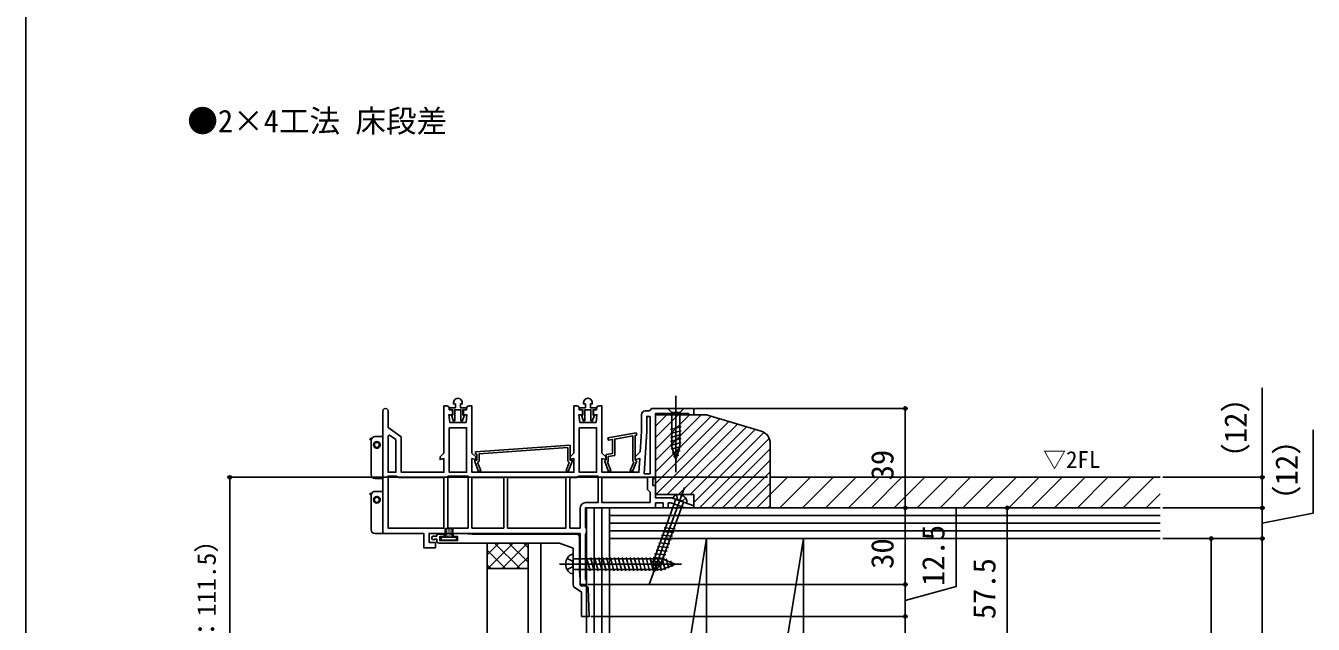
# Model space of a CAD drawing. Units: millimetres, scale not verified. Extents: x -525 to 525, y -782 to 778.
# Drawn here: x -525 to -20, y -237 to -2 of the extents above; entities that cross this region are included whole.
import ezdxf
from ezdxf.enums import TextEntityAlignment as Align

# ---------------------------------------------------------------- set-up
doc = ezdxf.new("R2010")
doc.units = ezdxf.units.MM
doc.header["$LTSCALE"] = 4
for name, color, linetype in [('0-1_USER1', 3, 'Continuous'), ('0-2_YKK_11', 7, 'Continuous'), ('0-4_YKK_13', 4, 'Continuous'), ('0-5_YKK_D', 6, 'Continuous'), ('0-6_YKK_ZWAK', 7, 'Continuous'), ('0-7_YSS_K', 3, 'Continuous')]:
    doc.layers.add(name, color=color, linetype=linetype)
doc.styles.add('ＭＳ ゴシック', font='')
doc.styles.get('ＭＳ ゴシック').set_extended_font_data('MS Gothic')

msp = doc.modelspace()

# ---------------------------------------------------------------- linework, layer by layer
at = {"layer": '0-2_YKK_11'}
msp.add_line((-315.971, -205.1), (-362.8, -205.1), dxfattribs=at)
for points in [[(-382.9, -153.35), (-382.9, -159.8), (-377.7, -163.441), (-377.7, -177.3), (-361, -177.3), (-361, -171.959), (-362.5, -172.361), (-362.5, -171.3), (-361, -169.8), (-361, -151.3), (-359.9, -151.3)], [(-357.202, -150), (-357.202, -150.5), (-356.502, -150.5), (-356.502, -152), (-358.752, -152), (-358.752, -152.8), (-357.502, -152.8), (-357.502, -154.9), (-358.036, -154.9), (-357.2, -157.239), (-356.702, -157.153)], [(-356.702, -157.153), (-356.702, -152.8), (-354.302, -152.8), (-354.302, -157.153), (-353.805, -157.239), (-352.968, -154.9), (-353.502, -154.9), (-353.502, -152.8), (-352.252, -152.8), (-352.252, -152), (-354.502, -152), (-354.502, -150.5), (-353.802, -150.5), (-353.802, -150)], [(-351.1, -151.3), (-350, -151.3), (-350, -169.8), (-348.5, -171.3), (-348.5, -172.361), (-350, -171.959), (-350, -177.3), (-310, -177.3), (-310, -171.959), (-311.5, -172.361), (-311.5, -171.3), (-310, -169.8), (-310, -151.3), (-308.9, -151.3)], [(-306.202, -150), (-306.202, -150.5), (-305.502, -150.5), (-305.502, -152), (-307.752, -152), (-307.752, -152.8), (-306.502, -152.8), (-306.502, -154.9), (-307.036, -154.9), (-306.2, -157.239), (-305.702, -157.153)], [(-305.702, -157.153), (-305.702, -152.8), (-303.302, -152.8), (-303.302, -157.153), (-302.805, -157.239), (-301.968, -154.9), (-302.502, -154.9), (-302.502, -152.8), (-301.252, -152.8), (-301.252, -152), (-303.502, -152), (-303.502, -150.5), (-302.802, -150.5), (-302.802, -150)], [(-300.1, -151.3), (-299, -151.3), (-299, -169.8), (-297.5, -171.3), (-297.5, -172.361), (-299, -171.959), (-299, -177.3), (-284.5, -177.3), (-284.16, -171.868), (-286, -172.361), (-286, -171.3), (-284, -169.3), (-283.5, -161.3), (-283.5, -154.8)], [(-307.5, -201.3), (-366.8, -201.3), (-366.8, -204.8), (-364.3, -204.8), (-364.3, -206.9), (-368.9, -206.9), (-368.9, -201.3), (-385, -201.3), (-385, -153.35)], [(-358.9, -152.3), (-358.9, -152.8), (-357.65, -152.8), (-357.65, -154.8), (-359, -154.8), (-358.7, -157.8), (-352.3, -157.8), (-352, -154.8), (-353.35, -154.8), (-353.35, -152.8), (-352.1, -152.8), (-352.1, -152.3)], [(-307.9, -152.3), (-307.9, -152.8), (-306.65, -152.8), (-306.65, -154.8), (-308, -154.8), (-307.7, -157.8), (-301.3, -157.8), (-301, -154.8), (-302.35, -154.8), (-302.35, -152.8), (-301.1, -152.8), (-301.1, -152.3)], [(-282, -153.3), (-280.5, -153.3), (-280, -152.8), (-279.5, -152.3), (-263, -152.3), (-263, -154.8), (-264.504, -154.8), (-264.8, -154.55), (-265.096, -154.3), (-278, -154.3), (-278, -179.8), (-279, -179.8), (-279, -182.5), (-278, -182.5), (-278, -187.3), (-271.654, -187.3), (-262.942, -190.471), (-263.088, -191.3), (-266.512, -191.3), (-272.007, -189.3), (-273, -189.3), (-273, -191.3), (-275, -191.3), (-275, -189.3), (-278, -189.3), (-278, -191.3), (-305.5, -191.3), (-305.5, -198.834), (-305.25, -199.267), (-305, -199.7), (-305, -200.8), (-305.25, -201.233), (-305.5, -201.666), (-305.5, -219.134), (-305.25, -219.567), (-305, -220), (-305, -221.3), (-307.5, -221.3), (-307.5, -201.3)], [(-305.3, -189.2), (-300.5, -189.2), (-300.5, -178.8), (-308.073, -178.8), (-308.532, -179.1), (-308.99, -179.4), (-311.6, -179.4)], [(-311.6, -179.4), (-311.6, -199.2), (-307.6, -199.2), (-307.6, -191.5)], [(-365.05, -202.3), (-363.8, -202.3), (-363.8, -201.6), (-360.9, -201.6), (-360.9, -202.5), (-362.6, -202.5), (-362.6, -204.1), (-355.6, -204.1), (-355.6, -202.5), (-357.3, -202.5), (-357.3, -201.3), (-353.3, -201.3), (-349.871, -201.6), (-308.8, -201.6)], [(-363.8, -204.1), (-363.8, -203.5), (-364.315, -203.5), (-364.525, -203.586)], [(-310.3, -221.469), (-310.3, -207.1), (-315.629, -205.16)], [(-307.8, -202.6), (-307.8, -215.871), (-307.5, -219.3), (-307.5, -221.508), (-307.083, -221.8), (-305.459, -221.8)], [(-304.46, -222.758), (-304, -233.8), (-307, -233.8), (-307, -224.3), (-309.874, -222.288)]]:
    msp.add_lwpolyline(points, dxfattribs=at)
for points in [[(-280.1, -155.4), (-280.1, -177.9), (-282.433, -177.9), (-281.4, -161.366), (-281.4, -155.4)], [(-358.9, -159.9), (-358.9, -177.3), (-352.1, -177.3), (-352.1, -159.9)], [(-307.9, -159.9), (-307.9, -177.3), (-301.1, -177.3), (-301.1, -159.9)], [(-382.9, -163.021), (-382.9, -177.3), (-379.8, -177.3), (-379.8, -164.534), (-382.362, -162.741)], [(-285.528, -161.907), (-296.628, -163.864), (-296.472, -164.75), (-294.9, -164.473), (-294.9, -169.959), (-297.4, -170.4), (-297.4, -172.4), (-297.6, -172.6), (-297.9, -172.9), (-297.9, -173.1), (-296.369, -177.014), (-295.531, -176.686), (-296.855, -173.3), (-296.5, -172.945), (-296.5, -171.155), (-294, -170.714), (-294, -164.315), (-286.9, -163.063), (-286.9, -172.945), (-286.545, -173.3), (-287.869, -176.686), (-287.031, -177.014), (-285.5, -173.1), (-285.5, -172.9), (-285.8, -172.6), (-286, -172.4), (-286, -162.904), (-285.372, -162.793)], [(-348.609, -169.295), (-311.5, -166.7), (-311.5, -172.6), (-310.7, -172.6), (-310.7, -173.1), (-312.231, -177.014), (-313.069, -176.686), (-311.823, -173.5), (-312.4, -172.923), (-312.4, -167.665), (-347.2, -170.099), (-347.2, -172.923), (-347.777, -173.5), (-346.531, -176.686), (-347.369, -177.014), (-348.9, -173.1), (-348.9, -172.6), (-348.1, -172.6), (-348.1, -170.162), (-348.547, -170.193)], [(-361, -199.2), (-382.9, -199.2), (-382.9, -178.8), (-379.627, -178.8), (-379.168, -179.1), (-378.71, -179.4), (-361, -179.4)], [(-359.5, -178.8), (-359.5, -199.2), (-351.5, -199.2), (-351.5, -178.8)], [(-350, -179.4), (-350, -199.2), (-337.5, -199.2), (-337.5, -179.4)], [(-313.1, -179.4), (-336, -179.4), (-336, -199.2), (-313.1, -199.2)], [(-280.1, -189.2), (-299, -189.2), (-299, -179.4), (-281.1, -179.4), (-281.1, -184.1), (-280.6, -184.6), (-280.1, -185.1)]]:
    msp.add_lwpolyline(points, close=True, dxfattribs=at)
for centre, radius, start, end in [((-359.9, -152.3), 1, 0.00001, 89.99999), ((-355.502, -150), 1.7, 359.99999, 180.00001), ((-351.1, -152.3), 1, 90.00001, 179.99999), ((-308.9, -152.3), 1, 0.00001, 89.99999), ((-304.502, -150), 1.7, 359.99999, 180.00001), ((-300.1, -152.3), 1, 90.00001, 179.99999), ((-383.95, -153.35), 1.05, 359.99999, 180.00001), ((-282, -154.8), 1.5, 90.00001, 179.99999), ((-305.3, -191.5), 2.3, 90.00001, 179.99999), ((-308.8, -202.6), 1, 0.00001, 89.99999), ((-365.05, -203.05), 0.75, 90.00002, 314.41533), ((-362.8, -204.1), 1, 180.00001, 269.99999), ((-315.971, -206.1), 1, 70.00005, 90.00006), ((-309.3, -221.469), 1, 180.00003, 235.00002), ((-305.459, -222.8), 1, 2.38595, 90.00002)]:
    msp.add_arc(centre, radius, start, end, dxfattribs=at)
at = {"layer": '0-4_YKK_13'}
for p, q in [((-270, -147.3), (-270, -177.3)), ((-266.9, -152.3), (-273.1, -152.3)), ((-273.1, -152.3), (-271.55, -153.85)), ((-271.55, -153.85), (-271.55, -167.384)), ((-268.45, -153.85), (-271.55, -153.85)), ((-266.9, -152.3), (-268.45, -153.85)), ((-268.45, -167.384), (-268.45, -153.85)), ((-272.1, -160.594), (-267.9, -159.469)), ((-272.1, -162.147), (-267.9, -161.021)), ((-389.75, -164.1), (-389.327, -164.1)), ((-389.487, -164.6), (-389.75, -164.6)), ((-389.5, -164.8), (-389.5, -178.3)), ((-385, -163.3), (-388, -163.3)), ((-272.1, -163.7), (-267.9, -162.574)), ((-272.1, -165.253), (-267.9, -164.127)), ((-272.1, -166.806), (-267.9, -165.68)), ((-271.841, -168.289), (-267.9, -167.233)), ((-270, -172.3), (-271.55, -167.384)), ((-271.39, -169.721), (-268.353, -168.908)), ((-270.938, -171.153), (-268.888, -170.604)), ((-270, -172.3), (-268.45, -167.384)), ((-385, -179.8), (-388, -179.8)), ((-389.75, -185.603), (-389.327, -185.603)), ((-389.487, -186.103), (-389.75, -186.103)), ((-389.5, -186.303), (-389.5, -199.803)), ((-385, -184.803), (-388, -184.803)), ((-266.604, -183.241), (-280.47, -221.338)), ((-269.638, -186.169), (-269.451, -187.806)), ((-269.955, -187.918), (-278.936, -212.593)), ((-276.023, -213.653), (-267.042, -188.979)), ((-265.821, -189.423), (-271.177, -187.474)), ((-268.499, -188.448), (-269.451, -187.806)), ((-268.499, -188.448), (-267.356, -188.569)), ((-266.161, -187.434), (-267.356, -188.569)), ((-385, -201.303), (-388, -201.303)), ((-360.5, -199.6), (-360.5, -202.7)), ((-360.2, -199.3), (-357.8, -199.3)), ((-360.187, -200.233), (-359.987, -200.233)), ((-360.165, -199.742), (-359.965, -199.742)), ((-360.143, -201.102), (-359.943, -201.102)), ((-360.098, -200.589), (-359.898, -200.589)), ((-360.098, -201.548), (-359.898, -201.548)), ((-359.452, -200.389), (-359.252, -200.389)), ((-359.452, -201.771), (-359.252, -201.771)), ((-359.429, -200.835), (-359.229, -200.835)), ((-359.429, -201.303), (-359.229, -201.303)), ((-359.407, -199.943), (-359.207, -199.943)), ((-358.761, -199.631), (-358.561, -199.631)), ((-358.738, -200.21), (-358.538, -200.21)), ((-358.716, -201.102), (-358.516, -201.102)), ((-358.627, -201.815), (-358.427, -201.815)), ((-358.56, -200.567), (-358.36, -200.567)), ((-358.181, -199.898), (-357.981, -199.898)), ((-358.092, -201.637), (-357.892, -201.637)), ((-358.003, -200.567), (-357.803, -200.567)), ((-357.891, -201.013), (-357.691, -201.013)), ((-357.5, -199.6), (-357.5, -202.7)), ((-275.138, -200.548), (-270.806, -200.927)), ((-274.606, -199.088), (-270.275, -199.467)), ((-362, -203), (-362, -203.6)), ((-356.3, -202.7), (-361.7, -202.7)), ((-361.7, -203.9), (-356.3, -203.9)), ((-360.031, -202.016), (-359.831, -202.016)), ((-359.964, -202.328), (-359.764, -202.328)), ((-359.496, -202.217), (-359.296, -202.217)), ((-358.805, -202.283), (-358.605, -202.283)), ((-358.181, -202.061), (-357.981, -202.061)), ((-356, -203.6), (-356, -203)), ((-277.262, -206.385), (-272.93, -206.764)), ((-276.731, -204.926), (-272.399, -205.304)), ((-276.2, -203.466), (-271.868, -203.845)), ((-275.669, -202.007), (-271.337, -202.386)), ((-312.692, -211.15), (-310.573, -212.206)), ((-310.3, -217.1), (-310.3, -209.5)), ((-310.3, -211.2), (-275.37, -211.2)), ((-305.001, -210.7), (-303.608, -215.9)), ((-303.448, -210.7), (-302.055, -215.9)), ((-301.895, -210.7), (-300.502, -215.9)), ((-300.343, -210.7), (-298.949, -215.9)), ((-298.79, -210.7), (-297.396, -215.9)), ((-297.237, -210.7), (-295.843, -215.9)), ((-295.684, -210.7), (-294.29, -215.9)), ((-294.131, -210.7), (-292.738, -215.9)), ((-292.578, -210.7), (-291.185, -215.9)), ((-291.025, -210.7), (-289.632, -215.9)), ((-289.472, -210.7), (-288.079, -215.9)), ((-287.919, -210.7), (-286.526, -215.9)), ((-286.366, -210.7), (-284.973, -215.9)), ((-284.813, -210.7), (-283.42, -215.9)), ((-283.26, -210.7), (-281.867, -215.9)), ((-281.708, -210.7), (-280.314, -215.9)), ((-280.155, -210.7), (-278.761, -215.9)), ((-278.855, -210.763), (-274.524, -211.142)), ((-278.602, -210.7), (-277.208, -215.9)), ((-278.324, -209.303), (-273.993, -209.682)), ((-277.793, -207.844), (-273.462, -208.223)), ((-277.049, -210.7), (-275.655, -215.9)), ((-275.496, -210.7), (-274.206, -215.513)), ((-270.3, -213.3), (-275.37, -211.2)), ((-273.794, -211.258), (-272.808, -214.934)), ((-272.047, -211.981), (-271.411, -214.355)), ((-315.7, -213.3), (-267.8, -213.3)), ((-312.692, -215.45), (-310.573, -214.394)), ((-310.3, -213.3), (-310.573, -212.206)), ((-310.3, -213.3), (-310.573, -214.394)), ((-310.3, -215.4), (-275.37, -215.4)), ((-279.437, -213.723), (-275.645, -214.055)), ((-279.387, -212.222), (-275.055, -212.601)), ((-279.371, -215.235), (-276.923, -215.449)), ((-278.76, -216.639), (-278.936, -212.593)), ((-278.76, -216.639), (-276.023, -213.653)), ((-270.3, -213.3), (-275.37, -215.4))]:
    msp.add_line(p, q, dxfattribs=at)
for points in [[(-385, -163.3), (-385, -176.8), (-385, -179.8)], [(-385, -184.803), (-385, -198.303), (-385, -201.303)]]:
    msp.add_lwpolyline(points, dxfattribs=at)
for centre in [(-387.296, -166.601), (-387.296, -188.103)]:
    msp.add_circle(centre, 1, dxfattribs=at)
for centre, radius, start, end in [((-389.75, -164.35), 0.25, 90, 270), ((-388, -164.8), 1.5, 172.33774, 180), ((-388, -164.8), 1.5, 90, 172.33774), ((-387.296, -166.601), 1.3, 90, 349.20268), ((-387.296, -166.601), 1.3, 349.20268, 90), ((-388, -178.3), 1.5, 180, 270), ((-389.75, -185.853), 0.25, 90, 270), ((-388, -186.303), 1.5, 172.33774, 180), ((-388, -186.303), 1.5, 90, 172.33774), ((-387.296, -188.103), 1.3, 90, 349.20268), ((-387.296, -188.103), 1.3, 349.20268, 90), ((-269.372, -188.067), 1.9, 109.34333, 161.81089), ((-268.875, -189.482), 3.4, 30.65667, 109.34333), ((-267.585, -188.717), 1.9, 338.18911, 30.65667), ((-388, -199.803), 1.5, 180, 270), ((-360.2, -199.6), 0.3, 90, 180), ((-357.8, -199.6), 0.3, 0, 90), ((-361.7, -203), 0.3, 90, 180), ((-361.7, -203.6), 0.3, 180, 270), ((-356.3, -203), 0.3, 0, 90), ((-356.3, -203.6), 0.3, 270, 0), ((-308.4, -213.3), 4.8, 144.29996, 215.70004), ((-310.349, -211.9), 2.4, 88.83014, 144.29996), ((-310.349, -214.701), 2.4, 215.70004, 271.16986)]:
    msp.add_arc(centre, radius, start, end, dxfattribs=at)
at = {"layer": '0-5_YKK_D'}
for p, q in [((-262.5, -152.3), (-179, -152.3)), ((-180, -191.3), (-180, -152.3)), ((-234, -179.3), (-446, -179.3)), ((-445, -179.3), (-445, -290.8)), ((-79, -179.3), (-39, -179.3)), ((-232, -191.3), (-179, -191.3)), ((-232, -191.3), (-139, -191.3)), ((-232, -191.3), (-179, -191.3)), ((-180, -191.3), (-180, -221.3)), ((-140, -191.3), (-140, -248.8)), ((-79, -191.3), (-39, -191.3)), ((-79, -191.3), (-39, -191.3)), ((-40, -203.3), (-40, -191.3)), ((-79, -203.3), (-39, -203.3)), ((-79, -203.3), (-59, -203.3)), ((-79, -203.3), (-39, -203.3)), ((-60, -303.8), (-60, -203.3)), ((-40, -203.3), (-40, -438.3)), ((-304.5, -221.3), (-179, -221.3)), ((-304.5, -221.3), (-179, -221.3)), ((-180, -221.3), (-180, -233.8)), ((-303.313, -233.8), (-179, -233.8)), ((-303.313, -233.8), (-179, -233.8)), ((-180, -248.8), (-180, -233.8))]:
    msp.add_line(p, q, dxfattribs=at)
for points in [[(-40, -191.3), (-40, -179.3), (-40, -144.182)], [(-40, -197.3), (-20, -193.3), (-20, -160.732)], [(-180, -227.55), (-160, -222.05), (-160, -191.05)]]:
    msp.add_lwpolyline(points, dxfattribs=at)
for centre in [(-180, -152.3), (-445, -179.3), (-40, -179.3), (-180, -191.3), (-180, -191.3), (-140, -191.3), (-40, -191.3), (-40, -191.3), (-60, -203.3), (-40, -203.3), (-40, -203.3), (-180, -221.3), (-180, -221.3), (-180, -233.8), (-180, -233.8)]:
    msp.add_circle(centre, 0.637, dxfattribs=at)
at = {"layer": '0-6_YKK_ZWAK'}
msp.add_line((-525, 747.7), (-525, -782.3), dxfattribs=at)
at = {"layer": '0-7_YSS_K'}
for p, q in [((-278, -159.223), (-273.577, -154.8)), ((-278, -163.713), (-269.087, -154.8)), ((-278, -168.203), (-264.597, -154.8)), ((-278, -172.694), (-260.106, -154.8)), ((-278, -177.184), (-256.166, -155.35)), ((-278, -181.674), (-252.712, -156.386)), ((-277.916, -186.08), (-249.258, -157.422)), ((-273.426, -186.08), (-245.805, -158.459)), ((-268.936, -186.08), (-242.351, -159.495)), ((-264.446, -186.08), (-238.897, -160.531)), ((-263, -189.125), (-235.542, -161.666)), ((-260.685, -191.3), (-233.414, -164.028)), ((-256.195, -191.3), (-233, -168.105)), ((-251.705, -191.3), (-233, -172.595)), ((-247.215, -191.3), (-233, -177.085)), ((-242.725, -191.3), (-233, -181.575)), ((-233, -186.065), (-226.235, -179.3)), ((-229.254, -191.3), (-217.254, -179.3)), ((-220.274, -191.3), (-208.274, -179.3)), ((-211.294, -191.3), (-199.294, -179.3)), ((-202.314, -191.3), (-190.314, -179.3)), ((-193.333, -191.3), (-181.333, -179.3)), ((-184.353, -191.3), (-172.353, -179.3)), ((-175.373, -191.3), (-163.373, -179.3)), ((-166.393, -191.3), (-154.393, -179.3)), ((-157.412, -191.3), (-145.412, -179.3)), ((-148.432, -191.3), (-136.432, -179.3)), ((-139.452, -191.3), (-127.452, -179.3)), ((-130.472, -191.3), (-118.472, -179.3)), ((-121.491, -191.3), (-109.491, -179.3)), ((-112.511, -191.3), (-100.511, -179.3)), ((-103.531, -191.3), (-91.531, -179.3)), ((-94.551, -191.3), (-82.551, -179.3)), ((-238.235, -191.3), (-233, -186.065)), ((-85.57, -191.3), (-80, -185.73)), ((-305, -191.3), (-305, -514.3)), ((-296, -191.3), (-305, -191.3)), ((-302, -191.3), (-302, -514.3)), ((-299, -191.3), (-299, -514.3)), ((-296, -191.3), (-80, -191.3)), ((-296, -191.3), (-296, -203.3)), ((-296, -191.3), (-296, -514.3)), ((-233.745, -191.3), (-233, -190.555)), ((-233, -191.3), (-80, -191.3)), ((-296, -194.3), (-80, -194.3)), ((-296, -197.3), (-80, -197.3)), ((-296, -200.3), (-80, -200.3)), ((-344, -209.644), (-339.456, -205.1)), ((-343.799, -215.1), (-333.799, -205.1)), ((-331.124, -215.1), (-341.124, -205.1)), ((-338.142, -215.1), (-328.142, -205.1)), ((-328, -212.568), (-335.468, -205.1)), ((-328, -206.911), (-329.811, -205.1)), ((-328, -215.1), (-328, -205.1)), ((-323, -266.8), (-323, -205.1)), ((-296, -203.3), (-80, -203.3)), ((-258, -203.3), (-296, -438.3)), ((-220, -203.3), (-258, -438.3)), ((-336.781, -215.1), (-344, -207.881)), ((-332.485, -215.1), (-328, -210.615)), ((-342.438, -215.1), (-344, -213.538)), ((-344, -256.8), (-344, -215.1)), ((-328, -256.8), (-328, -215.1))]:
    msp.add_line(p, q, dxfattribs=at)
for points in [[(-236.563, -161.231), (-258, -154.8), (-278, -154.8), (-278, -186.08), (-263, -186.08), (-263, -191.3), (-233, -191.3), (-233, -166.02)], [(-233, -191.3), (-233, -179.3), (-80, -179.3)], [(-328, -215.1), (-344, -215.1), (-344, -205.1)], [(-80, -203.3), (-220, -203.3), (-220, -438.3)]]:
    msp.add_lwpolyline(points, dxfattribs=at)
for points in [[(-296, -203.3), (-296, -438.3), (-258, -438.3), (-258, -203.3)], [(-258, -203.3), (-258, -438.3), (-220, -438.3), (-220, -203.3)]]:
    msp.add_lwpolyline(points, close=True, dxfattribs=at)
msp.add_arc((-238, -166.02), 5, 0, 73.30076, dxfattribs=at)

# ---------------------------------------------------------------- texts
at = {"layer": '0-1_USER1', "style": 'ＭＳ ゴシック'}
for s, height, p in [('●2×4工法 床段差', 8.798, (-461.636, -46.664)), ('▽2FL', 6.598, (-125.972, -177.607))]:
    msp.add_text(s, height=height, dxfattribs=at).set_placement(p, align=Align.BOTTOM_LEFT)
at = {"layer": '0-5_YKK_D', "style": 'ＭＳ ゴシック'}
for s, height, p in [('（12）', 8.798, (-43.432, -177.886)), ('39', 8.798, (-182, -180.493)), ('（12）', 8.798, (-23.432, -194.436)), ('12.5', 8.798, (-162, -221.891)), ('（床段差：111.5）', 7.331, (-448.25, -283.772)), ('30', 8.798, (-182, -215.164)), ('57.5', 8.798, (-142, -234.914))]:
    msp.add_text(s, height=height, rotation=90, dxfattribs=at).set_placement(p, align=Align.BOTTOM_LEFT)

doc.saveas('drawing.dxf')
